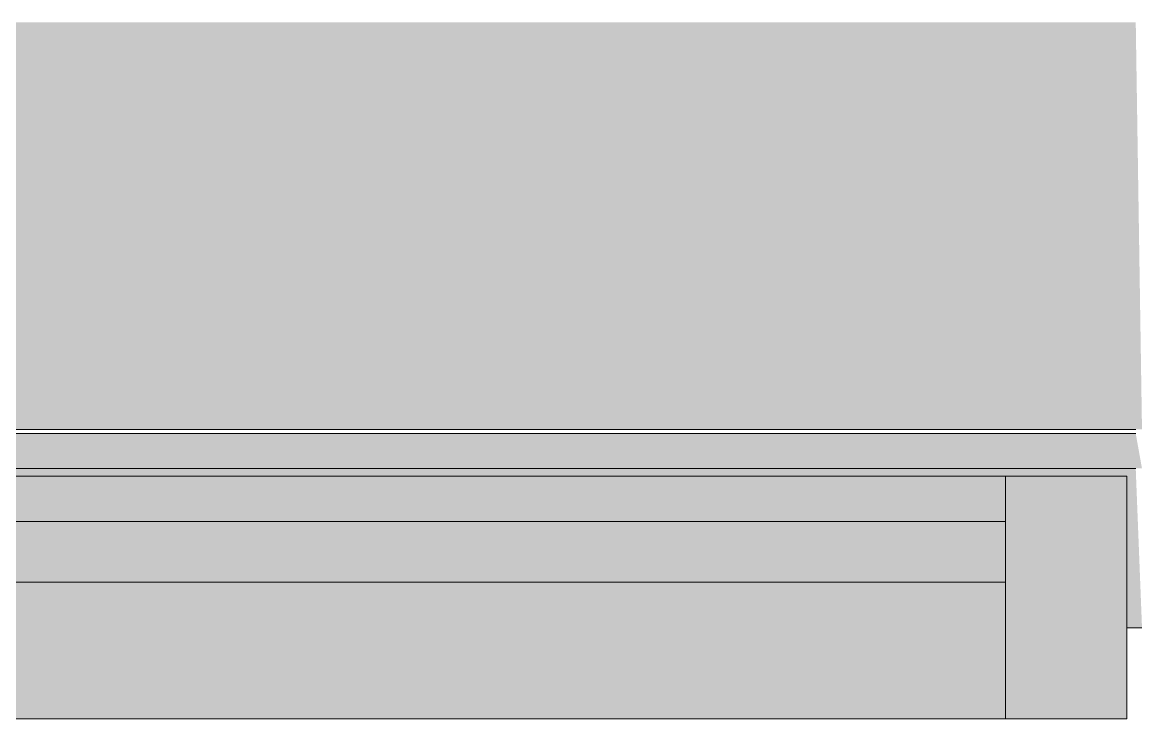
# Model space of a CAD drawing. Header units: inches. Extents: x 20139 to 37433, y -23296 to -20170.
# Drawn here: x 31698.77 to 31717.12, y -22799.43 to -22787.95 of the extents above; entities that cross this region are included whole.
import ezdxf

# ---------------------------------------------------------------- set-up
doc = ezdxf.new("R2010")
doc.units = ezdxf.units.IN
doc.header["$MEASUREMENT"] = 0
for name, color, linetype, lineweight in [('A-GLAZ-CURT', 52, 'Continuous', 9), ('A-GLAZ-CWMG', 51, 'Continuous', 9), ('L-SITE-WALL', 31, 'Continuous', 9), ('S-BEAM', 12, 'Continuous', 9)]:
    doc.layers.add(name, color=color, linetype=linetype, lineweight=lineweight)

# ---------------------------------------------------------------- blocks, each defined once
blk = doc.blocks.new('Girt_C - 8_D-767115-Level 1')
at = {"layer": 'S-BEAM'}
h = blk.add_hatch(color=256, dxfattribs=at)
h.paths.add_polyline_path([(22076.14, -22794.658), (22458.765, -22794.658), (22458.662, -22787.948), (22076.14, -22787.948), (22076.14, -22791.817)], flags=0)
h.paths.add_polyline_path([(24244.015, -22794.658), (24244.015, -22787.948), (24136.453, -22787.948), (24136.453, -22793.428), (24135.453, -22793.428), (24135.453, -22787.948), (24099.015, -22787.948), (24099.015, -22794.658), (24221.254, -22794.658)], flags=0)
h.paths.add_polyline_path([(23616.765, -22794.658), (23616.765, -22787.948), (22810.015, -22787.948), (22810.015, -22794.658), (23599.162, -22794.658)], flags=0)
h = blk.add_hatch(color=256, dxfattribs=at)
h.paths.add_polyline_path([(24244.015, -22795.303), (24244.015, -22794.728), (24099.015, -22794.728), (24099.015, -22795.303), (24221.254, -22795.303)], flags=0)
h.paths.add_polyline_path([(23616.765, -22795.303), (23616.765, -22794.728), (22810.015, -22794.728), (22810.015, -22795.303), (23599.162, -22795.303)], flags=0)
h.paths.add_polyline_path([(22458.662, -22795.303), (22458.765, -22795.303), (22458.662, -22794.728), (22076.14, -22794.728), (22076.14, -22795.303), (22441.381, -22795.303)], flags=0)
for p, q in [((22076.14, -22794.658), (22458.662, -22794.658)), ((22076.14, -22794.728), (22458.662, -22794.728)), ((22076.14, -22795.303), (22458.662, -22795.303))]:
    blk.add_line(p, q, dxfattribs=at)
blk = doc.blocks.new('System Panel - Glazed-827432-Level 1')
at = {"layer": 'A-GLAZ-CURT', "transparency": 33554649}
blk.add_hatch(color=256, dxfattribs=at).paths.add_polyline_path([(16.531, -0.25), (-16.531, -0.25), (-16.531, -1.25), (16.531, -1.25)], flags=0)
at = {"layer": 'A-GLAZ-CURT'}
for p, q in [((-16.531, -1.25), (-16.531, -0.25)), ((-16.531, -0.25), (16.531, -0.25)), ((-16.531, -0.25), (-16.531, -1.25)), ((-16.531, -0.25), (16.531, -0.25)), ((16.531, -1.25), (-16.531, -1.25)), ((16.531, -1.25), (-16.531, -1.25))]:
    blk.add_line(p, q, dxfattribs=at)
blk = doc.blocks.new('Rectangular Mullion - Rectangular Mullion 1-827439-Level 1')
at = {"layer": 'A-GLAZ-CWMG'}
blk.add_hatch(color=256, dxfattribs=at).paths.add_polyline_path([(0, -2), (0, 2), (-2, 2), (-2, -2)], flags=0)
at = {"layer": 'A-GLAZ-CWMG', "lineweight": 13}
for p, q in [((-2, 2), (0, 2)), ((-2, -2), (-2, 2)), ((0, 2), (0, -2)), ((0, -2), (-2, -2))]:
    blk.add_line(p, q, dxfattribs=at)
blk = doc.blocks.new('Rectangular Mullion - Rectangular Mullion 1-769364-Level 1')
at = {"layer": 'A-GLAZ-CWMG'}
h = blk.add_hatch(color=256, dxfattribs=at)
h.paths.add_polyline_path([(22423.453, -22799.428), (22456.515, -22799.428), (22456.515, -22797.178), (22423.453, -22797.178)], flags=0)
h.paths.add_polyline_path([(22423.453, -22796.178), (22456.515, -22796.178), (22456.515, -22795.428), (22423.453, -22795.428)], flags=0)
blk.add_hatch(color=256, dxfattribs=at).paths.add_polyline_path([(22424.101, -22797.178), (22456.515, -22797.178), (22456.515, -22796.178), (22423.453, -22796.178), (22423.453, -22797.178)], flags=0)
for p, q in [((22456.515, -22795.428), (22423.453, -22795.428)), ((22456.515, -22796.178), (22456.515, -22795.428)), ((22456.515, -22797.178), (22456.515, -22796.178)), ((22456.515, -22799.428), (22456.515, -22797.178)), ((22456.515, -22799.428), (22423.453, -22799.428))]:
    blk.add_line(p, q, dxfattribs=at)

msp = doc.modelspace()

# ---------------------------------------------------------------- hatches: boundary and pattern name
at = {"layer": 'L-SITE-WALL'}
h = msp.add_hatch(color=256, dxfattribs=at)
h.paths.add_polyline_path([(31328.56519, -22787.30281), (31328.56519, -22787.06981), (31333.63319, -22787.06981), (31333.63319, -22787.30281)], flags=0)
h.paths.add_polyline_path([(31328.09919, -22786.83681), (31328.43776, -22787.06981), (31328.56519, -22787.30281), (31328.23568, -22787.16632)], flags=0)
h.paths.add_polyline_path([(31717.22419, -22797.92781), (31717.12069, -22795.30281), (31334.59919, -22795.19344), (31334.57926, -22786.67781), (31334.09919, -22786.67781), (31334.09919, -22786.83681), (31333.86619, -22786.82671), (31333.86619, -22786.67781), (31328.33219, -22786.67781), (31328.23568, -22786.83681), (31328.09919, -22786.83681), (31328.09919, -22786.67781), (31319.97419, -22786.67781), (31319.97419, -22795.42781), (31716.97419, -22795.42781), (31716.97419, -22797.92781), (31717.12069, -22797.92781)], flags=0)
h.paths.add_polyline_path([(31333.63319, -22787.30281), (31333.9627, -22786.91146), (31334.09919, -22786.83681), (31333.86619, -22787.2063)], flags=0)

# ---------------------------------------------------------------- linework, layer by layer
msp.add_line((31716.97419, -22797.92781), (31717.22419, -22797.92781), dxfattribs=at)

# ---------------------------------------------------------------- block references
at = {"layer": 'A-GLAZ-CURT', "rotation": 180}
msp.add_blockref('System Panel - Glazed-827432-Level 1', (31698.44294, -22797.42781), dxfattribs=at)
at = {"layer": 'A-GLAZ-CWMG'}
for name, p in [('Rectangular Mullion - Rectangular Mullion 1-769364-Level 1', (9258.45897, 0)), ('Rectangular Mullion - Rectangular Mullion 1-827439-Level 1', (31716.97419, -22797.42781))]:
    msp.add_blockref(name, p, dxfattribs=at)
at = {"layer": 'S-BEAM'}
msp.add_blockref('Girt_C - 8_D-767115-Level 1', (9258.45897, 0), dxfattribs=at)

doc.saveas('drawing.dxf')
